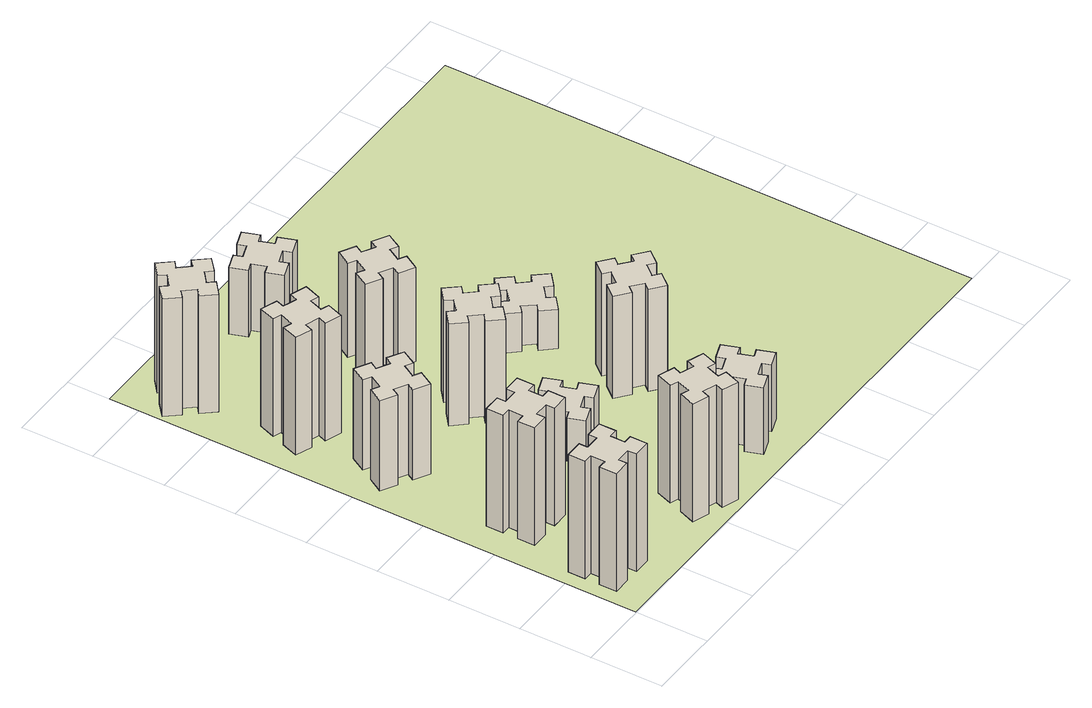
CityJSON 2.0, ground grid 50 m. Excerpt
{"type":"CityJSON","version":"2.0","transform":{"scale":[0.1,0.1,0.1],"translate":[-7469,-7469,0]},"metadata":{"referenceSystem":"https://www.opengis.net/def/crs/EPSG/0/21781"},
"CityObjects":{
"building1":{"type":"Building","attributes":{"class":"1000","function":"1000","usage":"1000","yearOfConstruction":2016,"roofType":"1000","measuredHeight":90,"storeysAboveGround":30,"storeysBelowGround":0},"geometry":[{"type":"Solid","lod":"1","boundaries":[[[[0,1,2,3,4,5,6,7,8,9,10,11,12,13,14,15,16,17,18,19]],[[17,16,20,21]],[[16,15,22,20]],[[15,14,23,22]],[[14,13,24,23]],[[13,12,25,24]],[[12,11,26,25]],[[11,10,27,26]],[[10,9,28,27]],[[9,8,29,28]],[[8,7,30,29]],[[7,6,31,30]],[[6,5,32,31]],[[5,4,33,32]],[[4,3,34,33]],[[3,2,35,34]],[[2,1,36,35]],[[1,0,37,36]],[[0,19,38,37]],[[19,18,39,38]],[[18,17,21,39]],[[24,25,26,27,28,29,30,31,32,33,34,35,36,37,38,39,21,20,22,23]]]]}]},
"building2":{"type":"Building","attributes":{"class":"1000","function":"1000","usage":"1000","yearOfConstruction":2016,"roofType":"1000","measuredHeight":90,"storeysAboveGround":30,"storeysBelowGround":0},"geometry":[{"type":"Solid","lod":"1","boundaries":[[[[40,41,42,43,44,45,46,47,48,49,50,51,52,53,54,55,56,57,58,59]],[[57,56,60,61]],[[56,55,62,60]],[[55,54,63,62]],[[54,53,64,63]],[[53,52,65,64]],[[52,51,66,65]],[[51,50,67,66]],[[50,49,68,67]],[[49,48,69,68]],[[48,47,70,69]],[[47,46,71,70]],[[46,45,72,71]],[[45,44,73,72]],[[44,43,74,73]],[[43,42,75,74]],[[42,41,76,75]],[[41,40,77,76]],[[40,59,78,77]],[[59,58,79,78]],[[58,57,61,79]],[[64,65,66,67,68,69,70,71,72,73,74,75,76,77,78,79,61,60,62,63]]]]}]},
"building3":{"type":"Building","attributes":{"class":"1000","function":"1000","usage":"1000","yearOfConstruction":2016,"roofType":"1000","measuredHeight":69,"storeysAboveGround":30,"storeysBelowGround":0},"geometry":[{"type":"Solid","lod":"1","boundaries":[[[[80,81,82,83,84,85,86,87,88,89,90,91,92,93,94,95,96,97,98,99]],[[97,96,100,101]],[[96,95,102,100]],[[95,94,103,102]],[[94,93,104,103]],[[93,92,105,104]],[[92,91,106,105]],[[91,90,107,106]],[[90,89,108,107]],[[89,88,109,108]],[[88,87,110,109]],[[87,86,111,110]],[[86,85,112,111]],[[85,84,113,112]],[[84,83,114,113]],[[83,82,115,114]],[[82,81,116,115]],[[81,80,117,116]],[[80,99,118,117]],[[99,98,119,118]],[[98,97,101,119]],[[104,105,106,107,108,109,110,111,112,113,114,115,116,117,118,119,101,100,102,103]]]]}]},
"building4":{"type":"Building","attributes":{"class":"1000","function":"1000","usage":"1000","yearOfConstruction":2016,"roofType":"1000","measuredHeight":90,"storeysAboveGround":30,"storeysBelowGround":0},"geometry":[{"type":"Solid","lod":"1","boundaries":[[[[120,121,122,123,124,125,126,127,128,129,130,131,132,133,134,135,136,137,138,139]],[[137,136,140,141]],[[136,135,142,140]],[[135,134,143,142]],[[134,133,144,143]],[[133,132,145,144]],[[132,131,146,145]],[[131,130,147,146]],[[130,129,148,147]],[[129,128,149,148]],[[128,127,150,149]],[[127,126,151,150]],[[126,125,152,151]],[[125,124,153,152]],[[124,123,154,153]],[[123,122,155,154]],[[122,121,156,155]],[[121,120,157,156]],[[120,139,158,157]],[[139,138,159,158]],[[138,137,141,159]],[[144,145,146,147,148,149,150,151,152,153,154,155,156,157,158,159,141,140,142,143]]]]}]},
"building5":{"type":"Building","attributes":{"class":"1000","function":"1000","usage":"1000","yearOfConstruction":2016,"roofType":"1000","measuredHeight":90,"storeysAboveGround":30,"storeysBelowGround":0},"geometry":[{"type":"Solid","lod":"1","boundaries":[[[[160,161,162,163,164,165,166,167,168,169,170,171,172,173,174,175,176,177,178,179]],[[177,176,180,181]],[[176,175,182,180]],[[175,174,183,182]],[[174,173,184,183]],[[173,172,185,184]],[[172,171,186,185]],[[171,170,187,186]],[[170,169,188,187]],[[169,168,189,188]],[[168,167,190,189]],[[167,166,191,190]],[[166,165,192,191]],[[165,164,193,192]],[[164,163,194,193]],[[163,162,195,194]],[[162,161,196,195]],[[161,160,197,196]],[[160,179,198,197]],[[179,178,199,198]],[[178,177,181,199]],[[184,185,186,187,188,189,190,191,192,193,194,195,196,197,198,199,181,180,182,183]]]]}]},
"building6":{"type":"Building","attributes":{"class":"1000","function":"1000","usage":"1000","yearOfConstruction":2016,"roofType":"1000","measuredHeight":90,"storeysAboveGround":30,"storeysBelowGround":0},"geometry":[{"type":"Solid","lod":"1","boundaries":[[[[200,201,202,203,204,205,206,207,208,209,210,211,212,213,214,215,216,217,218,219]],[[217,216,220,221]],[[216,215,222,220]],[[215,214,223,222]],[[214,213,224,223]],[[213,212,225,224]],[[212,211,226,225]],[[211,210,227,226]],[[210,209,228,227]],[[209,208,229,228]],[[208,207,230,229]],[[207,206,231,230]],[[206,205,232,231]],[[205,204,233,232]],[[204,203,234,233]],[[203,202,235,234]],[[202,201,236,235]],[[201,200,237,236]],[[200,219,238,237]],[[219,218,239,238]],[[218,217,221,239]],[[224,225,226,227,228,229,230,231,232,233,234,235,236,237,238,239,221,220,222,223]]]]}]},
"building7":{"type":"Building","attributes":{"class":"1000","function":"1000","usage":"1000","yearOfConstruction":2016,"roofType":"1000","measuredHeight":33,"storeysAboveGround":30,"storeysBelowGround":0},"geometry":[{"type":"Solid","lod":"1","boundaries":[[[[240,241,242,243,244,245,246,247,248,249,250,251,252,253,254,255,256,257,258,259]],[[257,256,260,261]],[[256,255,262,260]],[[255,254,263,262]],[[254,253,264,263]],[[253,252,265,264]],[[252,251,266,265]],[[251,250,267,266]],[[250,249,268,267]],[[249,248,269,268]],[[248,247,270,269]],[[247,246,271,270]],[[246,245,272,271]],[[245,244,273,272]],[[244,243,274,273]],[[243,242,275,274]],[[242,241,276,275]],[[241,240,277,276]],[[240,259,278,277]],[[259,258,279,278]],[[258,257,261,279]],[[264,265,266,267,268,269,270,271,272,273,274,275,276,277,278,279,261,260,262,263]]]]}]},
"building8":{"type":"Building","attributes":{"class":"1000","function":"1000","usage":"1000","yearOfConstruction":2016,"roofType":"1000","measuredHeight":78,"storeysAboveGround":30,"storeysBelowGround":0},"geometry":[{"type":"Solid","lod":"1","boundaries":[[[[280,281,282,283,284,285,286,287,288,289,290,291,292,293,294,295,296,297,298,299]],[[297,296,300,301]],[[296,295,302,300]],[[295,294,303,302]],[[294,293,304,303]],[[293,292,305,304]],[[292,291,306,305]],[[291,290,307,306]],[[290,289,308,307]],[[289,288,309,308]],[[288,287,310,309]],[[287,286,311,310]],[[286,285,312,311]],[[285,284,313,312]],[[284,283,314,313]],[[283,282,315,314]],[[282,281,316,315]],[[281,280,317,316]],[[280,299,318,317]],[[299,298,319,318]],[[298,297,301,319]],[[304,305,306,307,308,309,310,311,312,313,314,315,316,317,318,319,301,300,302,303]]]]}]},
"building9":{"type":"Building","attributes":{"class":"1000","function":"1000","usage":"1000","yearOfConstruction":2016,"roofType":"1000","measuredHeight":51,"storeysAboveGround":30,"storeysBelowGround":0},"geometry":[{"type":"Solid","lod":"1","boundaries":[[[[320,321,322,323,324,325,326,327,328,329,330,331,332,333,334,335,336,337,338,339]],[[337,336,340,341]],[[336,335,342,340]],[[335,334,343,342]],[[334,333,344,343]],[[333,332,345,344]],[[332,331,346,345]],[[331,330,347,346]],[[330,329,348,347]],[[329,328,349,348]],[[328,327,350,349]],[[327,326,351,350]],[[326,325,352,351]],[[325,324,353,352]],[[324,323,354,353]],[[323,322,355,354]],[[322,321,356,355]],[[321,320,357,356]],[[320,339,358,357]],[[339,338,359,358]],[[338,337,341,359]],[[344,345,346,347,348,349,350,351,352,353,354,355,356,357,358,359,341,340,342,343]]]]}]},
"building10":{"type":"Building","attributes":{"class":"1000","function":"1000","usage":"1000","yearOfConstruction":2016,"roofType":"1000","measuredHeight":72,"storeysAboveGround":30,"storeysBelowGround":0},"geometry":[{"type":"Solid","lod":"1","boundaries":[[[[360,361,362,363,364,365,366,367,368,369,370,371,372,373,374,375,376,377,378,379]],[[377,376,380,381]],[[376,375,382,380]],[[375,374,383,382]],[[374,373,384,383]],[[373,372,385,384]],[[372,371,386,385]],[[371,370,387,386]],[[370,369,388,387]],[[369,368,389,388]],[[368,367,390,389]],[[367,366,391,390]],[[366,365,392,391]],[[365,364,393,392]],[[364,363,394,393]],[[363,362,395,394]],[[362,361,396,395]],[[361,360,397,396]],[[360,379,398,397]],[[379,378,399,398]],[[378,377,381,399]],[[384,385,386,387,388,389,390,391,392,393,394,395,396,397,398,399,381,380,382,383]]]]}]},
"building11":{"type":"Building","attributes":{"class":"1000","function":"1000","usage":"1000","yearOfConstruction":2016,"roofType":"1000","measuredHeight":51,"storeysAboveGround":30,"storeysBelowGround":0},"geometry":[{"type":"Solid","lod":"1","boundaries":[[[[400,401,402,403,404,405,406,407,408,409,410,411,412,413,414,415,416,417,418,419]],[[417,416,420,421]],[[416,415,422,420]],[[415,414,423,422]],[[414,413,424,423]],[[413,412,425,424]],[[412,411,426,425]],[[411,410,427,426]],[[410,409,428,427]],[[409,408,429,428]],[[408,407,430,429]],[[407,406,431,430]],[[406,405,432,431]],[[405,404,433,432]],[[404,403,434,433]],[[403,402,435,434]],[[402,401,436,435]],[[401,400,437,436]],[[400,419,438,437]],[[419,418,439,438]],[[418,417,421,439]],[[424,425,426,427,428,429,430,431,432,433,434,435,436,437,438,439,421,420,422,423]]]]}]},
"building12":{"type":"Building","attributes":{"class":"1000","function":"1000","usage":"1000","yearOfConstruction":2016,"roofType":"1000","measuredHeight":78,"storeysAboveGround":30,"storeysBelowGround":0},"geometry":[{"type":"Solid","lod":"1","boundaries":[[[[440,441,442,443,444,445,446,447,448,449,450,451,452,453,454,455,456,457,458,459]],[[457,456,460,461]],[[456,455,462,460]],[[455,454,463,462]],[[454,453,464,463]],[[453,452,465,464]],[[452,451,466,465]],[[451,450,467,466]],[[450,449,468,467]],[[449,448,469,468]],[[448,447,470,469]],[[447,446,471,470]],[[446,445,472,471]],[[445,444,473,472]],[[444,443,474,473]],[[443,442,475,474]],[[442,441,476,475]],[[441,440,477,476]],[[440,459,478,477]],[[459,458,479,478]],[[458,457,461,479]],[[464,465,466,467,468,469,470,471,472,473,474,475,476,477,478,479,461,460,462,463]]]]}]},
"building13":{"type":"Building","attributes":{"class":"1000","function":"1000","usage":"1000","yearOfConstruction":2016,"roofType":"1000","measuredHeight":30,"storeysAboveGround":30,"storeysBelowGround":0},"geometry":[{"type":"Solid","lod":"1","boundaries":[[[[480,481,482,483,484,485,486,487,488,489,490,491,492,493,494,495,496,497,498,499]],[[497,496,500,501]],[[496,495,502,500]],[[495,494,503,502]],[[494,493,504,503]],[[493,492,505,504]],[[492,491,506,505]],[[491,490,507,506]],[[490,489,508,507]],[[489,488,509,508]],[[488,487,510,509]],[[487,486,511,510]],[[486,485,512,511]],[[485,484,513,512]],[[484,483,514,513]],[[483,482,515,514]],[[482,481,516,515]],[[481,480,517,516]],[[480,499,518,517]],[[499,498,519,518]],[[498,497,501,519]],[[504,505,506,507,508,509,510,511,512,513,514,515,516,517,518,519,501,500,502,503]]]]}]},
"landuse1":{"type":"LandUse","attributes":{"name":"plot1","function":"1010"},"geometry":[{"type":"MultiSurface","lod":"1","boundaries":[[[520,521,522,523]]]}]}
},
"vertices":[
[165,425,0],[165,325,0],[105,325,0],[105,205,0],[225,205,0],[225,265,0],[325,265,0],[325,205,0],[445,205,0],[445,325,0],[385,325,0],[385,425,0],[445,425,0],[445,545,0],[325,545,0],[325,485,0],[225,485,0],[225,545,0],[105,545,0],[105,425,0],[225,485,900],[225,545,900],[325,485,900],[325,545,900],[445,545,900],[445,425,900],[385,425,900],[385,325,900],[445,325,900],[445,205,900],[325,205,900],[325,265,900],[225,265,900],[225,205,900],[105,205,900],[105,325,900],[165,325,900],[165,425,900],[105,425,900],[105,545,900],
[265,1065,0],[265,965,0],[205,965,0],[205,845,0],[325,845,0],[325,905,0],[425,905,0],[425,845,0],[545,845,0],[545,965,0],[485,965,0],[485,1065,0],[545,1065,0],[545,1185,0],[425,1185,0],[425,1125,0],[325,1125,0],[325,1185,0],[205,1185,0],[205,1065,0],[325,1125,900],[325,1185,900],[425,1125,900],[425,1185,900],[545,1185,900],[545,1065,900],[485,1065,900],[485,965,900],[545,965,900],[545,845,900],[425,845,900],[425,905,900],[325,905,900],[325,845,900],[205,845,900],[205,965,900],[265,965,900],[265,1065,900],[205,1065,900],[205,1185,900],
[474,2026,0],[387,2076,0],[417,2128,0],[313,2188,0],[253,2084,0],[305,2054,0],[255,1967,0],[203,1997,0],[143,1893,0],[247,1833,0],[277,1885,0],[364,1835,0],[334,1783,0],[438,1723,0],[498,1827,0],[446,1857,0],[496,1944,0],[548,1914,0],[608,2018,0],[504,2078,0],[496,1944,690],[548,1914,690],[446,1857,690],[498,1827,690],[438,1723,690],[334,1783,690],[364,1835,690],[277,1885,690],[247,1833,690],[143,1893,690],[203,1997,690],[255,1967,690],[305,2054,690],[253,2084,690],[313,2188,690],[417,2128,690],[387,2076,690],[474,2026,690],[504,2078,690],[608,2018,690],
[289,2680,0],[255,2586,0],[199,2607,0],[157,2494,0],[270,2453,0],[291,2509,0],[385,2475,0],[364,2419,0],[477,2377,0],[518,2490,0],[462,2511,0],[496,2605,0],[552,2584,0],[593,2697,0],[480,2738,0],[460,2682,0],[366,2716,0],[387,2772,0],[274,2813,0],[233,2700,0],[366,2716,900],[387,2772,900],[460,2682,900],[480,2738,900],[593,2697,900],[552,2584,900],[496,2605,900],[462,2511,900],[518,2490,900],[477,2377,900],[364,2419,900],[385,2475,900],[291,2509,900],[270,2453,900],[157,2494,900],[199,2607,900],[255,2586,900],[289,2680,900],[233,2700,900],[274,2813,900],
[1029,360,0],[995,266,0],[939,287,0],[897,174,0],[1010,133,0],[1031,189,0],[1125,155,0],[1104,99,0],[1217,57,0],[1258,170,0],[1202,191,0],[1236,285,0],[1292,264,0],[1333,377,0],[1220,418,0],[1200,362,0],[1106,396,0],[1127,452,0],[1014,493,0],[973,380,0],[1106,396,900],[1127,452,900],[1200,362,900],[1220,418,900],[1333,377,900],[1292,264,900],[1236,285,900],[1202,191,900],[1258,170,900],[1217,57,900],[1104,99,900],[1125,155,900],[1031,189,900],[1010,133,900],[897,174,900],[939,287,900],[995,266,900],[1029,360,900],[973,380,900],[1014,493,900],
[392,3368,0],[327,3444,0],[373,3483,0],[296,3575,0],[204,3498,0],[243,3452,0],[166,3387,0],[128,3433,0],[36,3356,0],[113,3264,0],[159,3303,0],[223,3226,0],[177,3188,0],[254,3096,0],[346,3173,0],[308,3219,0],[384,3283,0],[423,3237,0],[515,3314,0],[438,3406,0],[384,3283,900],[423,3237,900],[308,3219,900],[346,3173,900],[254,3096,900],[177,3188,900],[223,3226,900],[159,3303,900],[113,3264,900],[36,3356,900],[128,3433,900],[166,3387,900],[243,3452,900],[204,3498,900],[296,3575,900],[373,3483,900],[327,3444,900],[392,3368,900],[438,3406,900],[515,3314,900],
[1125,1336,0],[1031,1302,0],[1010,1358,0],[897,1317,0],[939,1204,0],[995,1225,0],[1029,1131,0],[973,1110,0],[1014,997,0],[1127,1039,0],[1106,1095,0],[1200,1129,0],[1220,1073,0],[1333,1114,0],[1292,1227,0],[1236,1206,0],[1202,1300,0],[1258,1320,0],[1217,1433,0],[1104,1392,0],[1202,1300,330],[1258,1320,330],[1236,1206,330],[1292,1227,330],[1333,1114,330],[1220,1073,330],[1200,1129,330],[1106,1095,330],[1127,1039,330],[1014,997,330],[973,1110,330],[1029,1131,330],[995,1225,330],[939,1204,330],[897,1317,330],[1010,1358,330],[1031,1302,330],[1125,1336,330],[1104,1392,330],[1217,1433,330],
[1083,1972,0],[1006,1907,0],[968,1953,0],[876,1876,0],[953,1784,0],[999,1823,0],[1063,1746,0],[1017,1708,0],[1094,1616,0],[1186,1693,0],[1148,1739,0],[1224,1803,0],[1263,1757,0],[1355,1834,0],[1278,1926,0],[1232,1888,0],[1167,1964,0],[1213,2003,0],[1136,2095,0],[1044,2018,0],[1167,1964,780],[1213,2003,780],[1232,1888,780],[1278,1926,780],[1355,1834,780],[1263,1757,780],[1224,1803,780],[1148,1739,780],[1186,1693,780],[1094,1616,780],[1017,1708,780],[1063,1746,780],[999,1823,780],[953,1784,780],[876,1876,780],[968,1953,780],[1006,1907,780],[1083,1972,780],[1044,2018,780],[1136,2095,780],
[1765,496,0],[1671,462,0],[1650,518,0],[1537,477,0],[1579,364,0],[1635,385,0],[1669,291,0],[1613,270,0],[1654,157,0],[1767,199,0],[1746,255,0],[1840,289,0],[1860,233,0],[1973,274,0],[1932,387,0],[1876,366,0],[1842,460,0],[1898,480,0],[1857,593,0],[1744,552,0],[1842,460,510],[1898,480,510],[1876,366,510],[1932,387,510],[1973,274,510],[1860,233,510],[1840,289,510],[1746,255,510],[1767,199,510],[1654,157,510],[1613,270,510],[1669,291,510],[1635,385,510],[1579,364,510],[1537,477,510],[1650,518,510],[1671,462,510],[1765,496,510],[1744,552,510],[1857,593,510],
[1314,2666,0],[1227,2716,0],[1257,2768,0],[1153,2828,0],[1093,2724,0],[1145,2694,0],[1095,2607,0],[1043,2637,0],[983,2533,0],[1087,2473,0],[1117,2525,0],[1204,2475,0],[1174,2423,0],[1278,2363,0],[1338,2467,0],[1286,2497,0],[1336,2584,0],[1388,2554,0],[1448,2658,0],[1344,2718,0],[1336,2584,720],[1388,2554,720],[1286,2497,720],[1338,2467,720],[1278,2363,720],[1174,2423,720],[1204,2475,720],[1117,2525,720],[1087,2473,720],[983,2533,720],[1043,2637,720],[1095,2607,720],[1145,2694,720],[1093,2724,720],[1153,2828,720],[1257,2768,720],[1227,2716,720],[1314,2666,720],[1344,2718,720],[1448,2658,720],
[1125,3456,0],[1031,3422,0],[1010,3478,0],[897,3437,0],[939,3324,0],[995,3345,0],[1029,3251,0],[973,3230,0],[1014,3117,0],[1127,3159,0],[1106,3215,0],[1200,3249,0],[1220,3193,0],[1333,3234,0],[1292,3347,0],[1236,3326,0],[1202,3420,0],[1258,3440,0],[1217,3553,0],[1104,3512,0],[1202,3420,510],[1258,3440,510],[1236,3326,510],[1292,3347,510],[1333,3234,510],[1220,3193,510],[1200,3249,510],[1106,3215,510],[1127,3159,510],[1014,3117,510],[973,3230,510],[1029,3251,510],[995,3345,510],[939,3324,510],[897,3437,510],[1010,3478,510],[1031,3422,510],[1125,3456,510],[1104,3512,510],[1217,3553,510],
[1746,1163,0],[1823,1099,0],[1784,1053,0],[1876,976,0],[1953,1068,0],[1907,1106,0],[1972,1183,0],[2018,1144,0],[2095,1236,0],[2003,1313,0],[1964,1267,0],[1888,1332,0],[1926,1378,0],[1834,1455,0],[1757,1363,0],[1803,1324,0],[1739,1248,0],[1693,1286,0],[1616,1194,0],[1708,1117,0],[1739,1248,780],[1693,1286,780],[1803,1324,780],[1757,1363,780],[1834,1455,780],[1926,1378,780],[1888,1332,780],[1964,1267,780],[2003,1313,780],[2095,1236,780],[2018,1144,780],[1972,1183,780],[1907,1106,780],[1953,1068,780],[1876,976,780],[1784,1053,780],[1823,1099,780],[1746,1163,780],[1708,1117,780],[1616,1194,780],
[1972,1988,0],[1907,2064,0],[1953,2103,0],[1876,2195,0],[1784,2118,0],[1823,2072,0],[1746,2007,0],[1708,2053,0],[1616,1976,0],[1693,1884,0],[1739,1923,0],[1803,1846,0],[1757,1808,0],[1834,1716,0],[1926,1793,0],[1888,1839,0],[1964,1903,0],[2003,1857,0],[2095,1934,0],[2018,2026,0],[1964,1903,300],[2003,1857,300],[1888,1839,300],[1926,1793,300],[1834,1716,300],[1757,1808,300],[1803,1846,300],[1739,1923,300],[1693,1884,300],[1616,1976,300],[1708,2053,300],[1746,2007,300],[1823,2072,300],[1784,2118,300],[1876,2195,300],[1953,2103,300],[1907,2064,300],[1972,1988,300],[2018,2026,300],[2095,1934,300],
[5,3705,0],[3705,3705,0],[3705,5,0],[5,5,0]
]}
